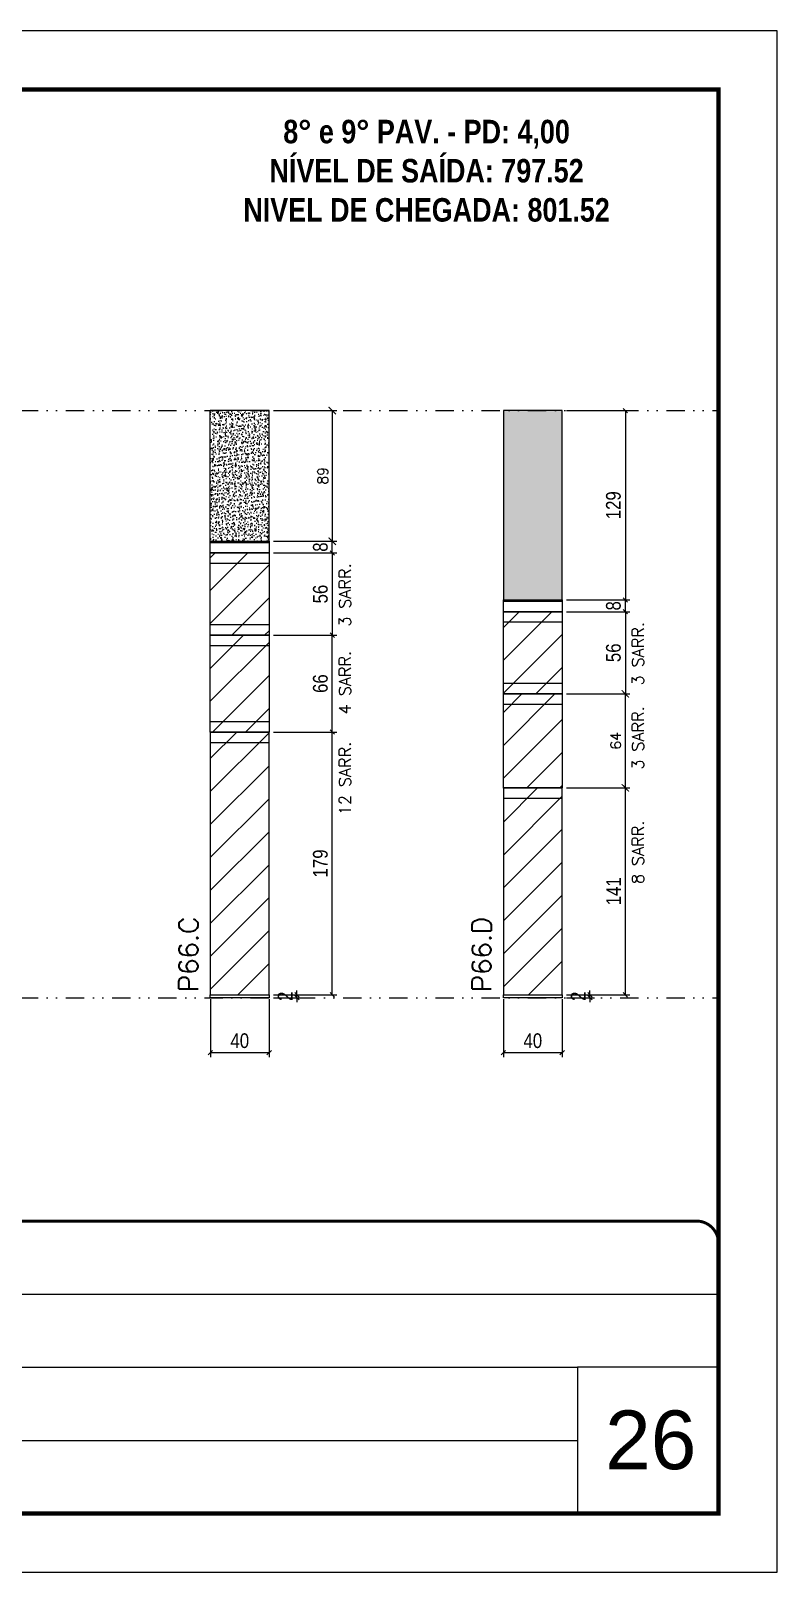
# Model space of a CAD drawing. Extents: x 28748 to 35002, y 14885 to 43501.
# Drawn here: x 31324 to 31832, y 35559 to 36609 of the extents above; entities that cross this region are included whole.
import ezdxf

# ---------------------------------------------------------------- set-up
doc = ezdxf.new("R2010")
doc.units = 0
for name, pattern in [('CONTINUO', [0]), ('DASHED', [0.75, 0.5, -0.25]), ('DIVIDE2', [0.625, 0.25, -0.125, 0, -0.125, 0, -0.125])]:
    doc.linetypes.add(name, pattern=pattern)
for name, color, linetype, lineweight in [('CARIMBO', 255, 'Continuous', 9), ('Folhas', 255, 'Continuous', 9), ('Hachura', 251, 'Continuous', 9), ('SARRAFO DE PRESSAO', 251, 'DASHED', 9), ('Texto Seção', 7, 'Continuous', 15)]:
    doc.layers.add(name, color=color, linetype=linetype, lineweight=lineweight)
for name, color, linetype in [('COTA', 241, 'Continuous'), ('NOMENCLATURA', 7, 'Continuous'), ('Nível', 160, 'Continuous'), ('Painéis', 200, 'Continuous'), ('SARR_2.2x7', 40, 'Continuous')]:
    doc.layers.add(name, color=color, linetype=linetype)
doc.styles.add('ARIAL', font='arial.ttf')
doc.styles.add('COTA TECNICA', font='techl___.ttf', dxfattribs={"height": 10})
doc.styles.add('COTA TECNICA-50', font='techl___.ttf', dxfattribs={"height": 10})
doc.styles.add('REGUA-120', font='ROMANS.shx', dxfattribs={"height": 15})
doc.styles.add('ROMANC', font='techb___.ttf', dxfattribs={"height": 2.5})
doc.styles.add('ROMANS', font='romans.shx')
doc.dimstyles.new('COTA PAINEL-50', dxfattribs={"dimtxt": 10, "dimasz": 3, "dimexe": 3, "dimexo": 3, "dimgap": 3, "dimtad": 1, "dimdec": 1, "dimzin": 12, "dimdsep": 46, "dimtxsty": 'COTA TECNICA-50', "dimblk1": 'OBLIQUE', "dimblk2": 'OBLIQUE', "dimsah": 1, "dimcen": 0.9, "dimclrd": 4, "dimclre": 4, "dimclrt": 240, "dimadec": 1, "dimazin": 3, "dimtfac": 1, "dimtdec": 1, "dimtmove": 0, "dimatfit": 3, "dimfxl": 1, "dimtolj": 1, "dimtzin": 12, "dimarcsym": 0})
doc.dimstyles.new('Cota Paínel', dxfattribs={"dimtxt": 7, "dimasz": 5, "dimexe": 3, "dimexo": 3, "dimgap": 3, "dimtad": 1, "dimdec": 1, "dimzin": 12, "dimdsep": 46, "dimtxsty": 'ROMANS', "dimblk": 'ARCHTICK', "dimcen": 0, "dimclrd": 4, "dimclre": 4, "dimclrt": 1, "dimadec": 1, "dimazin": 3, "dimtfac": 1, "dimtdec": 1, "dimtmove": 0, "dimatfit": 3, "dimldrblk": 'OBLIQUE', "dimfxl": 1, "dimtolj": 1, "dimtzin": 12, "dimarcsym": 0})
doc.dimstyles.new('PAINEL', dxfattribs={"dimtxt": 10, "dimasz": 3, "dimexe": 3, "dimexo": 3, "dimgap": 3, "dimtad": 1, "dimdec": 1, "dimzin": 12, "dimdsep": 46, "dimtxsty": 'COTA TECNICA', "dimblk1": 'OBLIQUE', "dimblk2": 'OBLIQUE', "dimsah": 1, "dimcen": 0.9, "dimclrd": 4, "dimclre": 4, "dimclrt": 240, "dimadec": 1, "dimazin": 3, "dimtfac": 1, "dimtdec": 1, "dimtmove": 0, "dimatfit": 3, "dimfxl": 1, "dimtolj": 1, "dimtzin": 12, "dimarcsym": 0})

# ---------------------------------------------------------------- blocks, each defined once
blk = doc.blocks.new('9999999999')
at = {"color": 30, "linetype": 'CONTINUO'}
for p, q in [((98564.6, 34379.6), (99584, 34379.6)), ((98564.6, 34329.8), (99488, 34329.8)), ((99584, 34329.8), (99488, 34329.8)), ((99488, 34329.8), (99488, 34230.2)), ((98564.6, 34280), (99488, 34280))]:
    blk.add_line(p, q, dxfattribs=at)
at = {"color": 30, "linetype": 'CONTINUO', "const_width": 2}
blk.add_lwpolyline([(99584, 34230.2), (99584, 34414.4, 0.414214), (99569, 34429.4), (98229, 34429.4, 0.414214), (98214, 34414.4), (98214, 34245.2, 0.414214), (98229, 34230.2), (99584, 34230.2)], format="xyb", dxfattribs=at)
at = {"layer": 'Folhas'}
blk.add_lwpolyline([(98139, 34190.2), (99624, 34190.2), (99624, 35240.2), (98139, 35240.2)], close=True, dxfattribs=at)
at = {"layer": 'Folhas', "color": 30, "const_width": 3}
blk.add_lwpolyline([(98214, 34230.2), (99584, 34230.2), (99584, 35200.2), (98214, 35200.2)], close=True, dxfattribs=at)
blk = doc.blocks.new('_Oblique')
at = {"color": 0, "linetype": 'ByBlock', "lineweight": -2}
blk.add_line((-0.5, -0.5), (0.5, 0.5), dxfattribs=at)
blk = doc.blocks.new('*D595')
at = {"layer": 'COTA', "color": 4, "lineweight": -2, "transparency": 16777216}
for p, q in [((31446, 35949.6), (31446, 35910.2)), ((31486, 35949.6), (31486, 35910.2)), ((31446, 35913.2), (31486, 35913.2))]:
    blk.add_line(p, q, dxfattribs=at)
at = {"layer": 'Defpoints', "color": 0, "transparency": 16777216}
for p in [(31446, 35952.6), (31486, 35952.6), (31486, 35913.2)]:
    blk.add_point(p, dxfattribs=at)
at = {"layer": 'COTA', "color": 4, "lineweight": -2, "transparency": 16777216, "xscale": 3, "yscale": 3, "zscale": 3, "rotation": 180}
blk.add_blockref('_Oblique', (31446, 35913.2), dxfattribs=at)
at = {"layer": 'COTA', "color": 4, "lineweight": -2, "transparency": 16777216, "xscale": 3, "yscale": 3, "zscale": 3}
blk.add_blockref('_Oblique', (31486, 35913.2), dxfattribs=at)
at = {"layer": 'COTA', "color": 240, "transparency": 16777216, "insert": (31466, 35921.3), "char_height": 10, "attachment_point": 5, "style": 'COTA TECNICA'}
blk.add_mtext('\\A1;40', dxfattribs=at)
blk = doc.blocks.new('*D596')
at = {"layer": 'COTA', "color": 4, "lineweight": -2, "transparency": 16777216}
for p, q in [((31489, 35952.6), (31507.9, 35952.6)), ((31504.9, 35952.6), (31504.9, 35955.6)), ((31504.9, 35950.6), (31504.9, 35952.6)), ((31489, 35950.6), (31507.9, 35950.6)), ((31504.9, 35950.6), (31504.9, 35947.6))]:
    blk.add_line(p, q, dxfattribs=at)
at = {"layer": 'Defpoints', "color": 0, "transparency": 16777216}
for p in [(31486, 35952.6), (31504.9, 35952.6), (31486, 35950.6)]:
    blk.add_point(p, dxfattribs=at)
at = {"layer": 'COTA', "color": 4, "lineweight": -2, "transparency": 16777216, "xscale": 3, "yscale": 3, "zscale": 3}
for p, rotation in [((31504.9, 35952.6), 270), ((31504.9, 35950.6), 90)]:
    blk.add_blockref('_Oblique', p, dxfattribs=dict(at, rotation=rotation))
at = {"layer": 'COTA', "color": 240, "transparency": 16777216, "insert": (31496.9, 35951.6), "char_height": 10, "attachment_point": 5, "rotation": 90, "style": 'COTA TECNICA-50'}
blk.add_mtext('\\A1;2', dxfattribs=at)
blk = doc.blocks.new('*D1613')
at = {"layer": 'COTA', "color": 4, "linetype": 'ByBlock', "lineweight": -2, "transparency": 16777216}
for p, q in [((31489, 36131.6), (31532, 36131.6)), ((31529, 35952.6), (31529, 36131.6)), ((31489, 35952.6), (31532, 35952.6))]:
    blk.add_line(p, q, dxfattribs=at)
at = {"layer": 'Defpoints', "color": 0, "linetype": 'ByBlock', "transparency": 16777216}
for p in [(31486, 36131.6), (31529, 36131.6), (31486, 35952.6)]:
    blk.add_point(p, dxfattribs=at)
at = {"layer": 'COTA', "color": 4, "linetype": 'ByBlock', "lineweight": -2, "transparency": 16777216, "xscale": 3, "yscale": 3, "zscale": 3}
for p, rotation in [((31529, 36131.6), 90), ((31529, 35952.6), 270)]:
    blk.add_blockref('_Oblique', p, dxfattribs=dict(at, rotation=rotation))
at = {"layer": 'COTA', "color": 240, "linetype": 'ByBlock', "transparency": 16777216, "insert": (31520.9, 36042.1), "char_height": 10, "attachment_point": 5, "rotation": 90, "style": 'COTA TECNICA'}
blk.add_mtext('\\A1;179', dxfattribs=at)
blk = doc.blocks.new('*D597')
at = {"layer": 'COTA', "color": 4, "lineweight": -2, "transparency": 16777216}
for p, q in [((31645.5, 35949.6), (31645.5, 35910.2)), ((31685.5, 35949.6), (31685.5, 35910.2)), ((31645.5, 35913.2), (31685.5, 35913.2))]:
    blk.add_line(p, q, dxfattribs=at)
at = {"layer": 'Defpoints', "color": 0, "transparency": 16777216}
for p in [(31645.5, 35952.6), (31685.5, 35952.6), (31685.5, 35913.2)]:
    blk.add_point(p, dxfattribs=at)
at = {"layer": 'COTA', "color": 4, "lineweight": -2, "transparency": 16777216, "xscale": 3, "yscale": 3, "zscale": 3, "rotation": 180}
blk.add_blockref('_Oblique', (31645.5, 35913.2), dxfattribs=at)
at = {"layer": 'COTA', "color": 4, "lineweight": -2, "transparency": 16777216, "xscale": 3, "yscale": 3, "zscale": 3}
blk.add_blockref('_Oblique', (31685.5, 35913.2), dxfattribs=at)
at = {"layer": 'COTA', "color": 240, "transparency": 16777216, "insert": (31665.5, 35921.3), "char_height": 10, "attachment_point": 5, "style": 'COTA TECNICA'}
blk.add_mtext('\\A1;40', dxfattribs=at)
blk = doc.blocks.new('*D598')
at = {"layer": 'COTA', "color": 4, "lineweight": -2, "transparency": 16777216}
for p, q in [((31688.5, 35952.6), (31707.4, 35952.6)), ((31704.4, 35952.6), (31704.4, 35955.6)), ((31704.4, 35950.6), (31704.4, 35952.6)), ((31688.5, 35950.6), (31707.4, 35950.6)), ((31704.4, 35950.6), (31704.4, 35947.6))]:
    blk.add_line(p, q, dxfattribs=at)
at = {"layer": 'Defpoints', "color": 0, "transparency": 16777216}
for p in [(31685.5, 35952.6), (31704.4, 35952.6), (31685.5, 35950.6)]:
    blk.add_point(p, dxfattribs=at)
at = {"layer": 'COTA', "color": 4, "lineweight": -2, "transparency": 16777216, "xscale": 3, "yscale": 3, "zscale": 3}
for p, rotation in [((31704.4, 35952.6), 270), ((31704.4, 35950.6), 90)]:
    blk.add_blockref('_Oblique', p, dxfattribs=dict(at, rotation=rotation))
at = {"layer": 'COTA', "color": 240, "transparency": 16777216, "insert": (31696.4, 35951.6), "char_height": 10, "attachment_point": 5, "rotation": 90, "style": 'COTA TECNICA-50'}
blk.add_mtext('\\A1;2', dxfattribs=at)
blk = doc.blocks.new('*D1614')
at = {"layer": 'COTA', "color": 4, "linetype": 'ByBlock', "lineweight": -2, "transparency": 16777216}
for p, q in [((31688.5, 36350.6), (31731.5, 36350.6)), ((31728.5, 36350.6), (31728.5, 36221.6)), ((31688.5, 36221.6), (31731.5, 36221.6))]:
    blk.add_line(p, q, dxfattribs=at)
at = {"layer": 'Defpoints', "color": 0, "linetype": 'ByBlock', "transparency": 16777216}
for p in [(31685.5, 36350.6), (31685.5, 36221.6), (31728.5, 36221.6)]:
    blk.add_point(p, dxfattribs=at)
at = {"layer": 'COTA', "color": 4, "linetype": 'ByBlock', "lineweight": -2, "transparency": 16777216, "xscale": 3, "yscale": 3, "zscale": 3}
for p, rotation in [((31728.5, 36350.6), 90), ((31728.5, 36221.6), 270)]:
    blk.add_blockref('_Oblique', p, dxfattribs=dict(at, rotation=rotation))
at = {"layer": 'COTA', "color": 240, "linetype": 'ByBlock', "transparency": 16777216, "insert": (31720.4, 36286.1), "char_height": 10, "attachment_point": 5, "rotation": 90, "style": 'COTA TECNICA'}
blk.add_mtext('\\A1;129', dxfattribs=at)
blk = doc.blocks.new('*D1615')
at = {"layer": 'COTA', "color": 4, "linetype": 'ByBlock', "lineweight": -2, "transparency": 16777216}
for p, q in [((31688.5, 36093.6), (31731.5, 36093.6)), ((31728.5, 35952.6), (31728.5, 36093.6)), ((31688.5, 35952.6), (31731.5, 35952.6))]:
    blk.add_line(p, q, dxfattribs=at)
at = {"layer": 'Defpoints', "color": 0, "linetype": 'ByBlock', "transparency": 16777216}
for p in [(31685.5, 36093.6), (31728.5, 36093.6), (31685.5, 35952.6)]:
    blk.add_point(p, dxfattribs=at)
at = {"layer": 'COTA', "color": 4, "linetype": 'ByBlock', "lineweight": -2, "transparency": 16777216, "xscale": 3, "yscale": 3, "zscale": 3}
for p, rotation in [((31728.5, 36093.6), 90), ((31728.5, 35952.6), 270)]:
    blk.add_blockref('_Oblique', p, dxfattribs=dict(at, rotation=rotation))
at = {"layer": 'COTA', "color": 240, "linetype": 'ByBlock', "transparency": 16777216, "insert": (31720.5, 36023.1), "char_height": 10, "attachment_point": 5, "rotation": 90, "style": 'COTA TECNICA'}
blk.add_mtext('\\A1;141', dxfattribs=at)
blk = doc.blocks.new('_ArchTick')
at = {"color": 0, "linetype": 'ByBlock', "const_width": 0.15}
blk.add_lwpolyline([(-0.5, -0.5), (0.5, 0.5)], dxfattribs=at)
blk = doc.blocks.new('*D1616')
at = {"layer": 'COTA', "color": 4, "lineweight": -2, "transparency": 16777216}
for p, q in [((31489, 36350.6), (31532, 36350.6)), ((31529, 36350.6), (31529, 36261.6)), ((31489, 36261.6), (31532, 36261.6))]:
    blk.add_line(p, q, dxfattribs=at)
at = {"layer": 'Defpoints', "color": 0, "transparency": 16777216}
for p in [(31486, 36350.6), (31486, 36261.6), (31529, 36261.6)]:
    blk.add_point(p, dxfattribs=at)
at = {"layer": 'COTA', "color": 4, "lineweight": -2, "transparency": 16777216, "xscale": 5, "yscale": 5, "zscale": 5}
for p, rotation in [((31529, 36350.6), 90), ((31529, 36261.6), 270)]:
    blk.add_blockref('_ArchTick', p, dxfattribs=dict(at, rotation=rotation))
at = {"layer": 'COTA', "color": 1, "transparency": 16777216, "insert": (31522.5, 36306.1), "char_height": 7, "attachment_point": 5, "rotation": 90, "style": 'ROMANS'}
blk.add_mtext('\\A1;89', dxfattribs=at)
blk = doc.blocks.new('*D524')
at = {"layer": 'COTA', "color": 4, "lineweight": -2, "transparency": 16777216}
for p, q in [((31688.5, 36157.6), (31731.5, 36157.6)), ((31728.5, 36093.6), (31728.5, 36157.6)), ((31688.5, 36093.6), (31731.5, 36093.6))]:
    blk.add_line(p, q, dxfattribs=at)
at = {"layer": 'Defpoints', "color": 0, "transparency": 16777216}
for p in [(31685.5, 36157.6), (31728.5, 36157.6), (31685.5, 36093.6)]:
    blk.add_point(p, dxfattribs=at)
at = {"layer": 'COTA', "color": 4, "lineweight": -2, "transparency": 16777216, "xscale": 5, "yscale": 5, "zscale": 5}
for p, rotation in [((31728.5, 36157.6), 90), ((31728.5, 36093.6), 270)]:
    blk.add_blockref('_ArchTick', p, dxfattribs=dict(at, rotation=rotation))
at = {"layer": 'COTA', "color": 1, "transparency": 16777216, "insert": (31722, 36125.6), "char_height": 7, "attachment_point": 5, "rotation": 90, "style": 'ROMANS'}
blk.add_mtext('\\A1;64', dxfattribs=at)
blk = doc.blocks.new('*D1378')
at = {"layer": 'COTA', "color": 4, "lineweight": -2, "transparency": 16777216}
for p, q in [((31489, 36197.6), (31532, 36197.6)), ((31529, 36131.6), (31529, 36197.6)), ((31489, 36131.6), (31532, 36131.6))]:
    blk.add_line(p, q, dxfattribs=at)
at = {"layer": 'Defpoints', "color": 0, "transparency": 16777216}
for p in [(31486, 36197.6), (31529, 36197.6), (31486, 36131.6)]:
    blk.add_point(p, dxfattribs=at)
at = {"layer": 'COTA', "color": 4, "lineweight": -2, "transparency": 16777216, "xscale": 3, "yscale": 3, "zscale": 3}
for p, rotation in [((31529, 36197.6), 90), ((31529, 36131.6), 270)]:
    blk.add_blockref('_Oblique', p, dxfattribs=dict(at, rotation=rotation))
at = {"layer": 'COTA', "color": 240, "transparency": 16777216, "insert": (31520.9, 36164.6), "char_height": 10, "attachment_point": 5, "rotation": 90, "style": 'COTA TECNICA-50'}
blk.add_mtext('\\A1;66', dxfattribs=at)
blk = doc.blocks.new('*D2410')
at = {"layer": 'COTA', "color": 4, "lineweight": -2, "transparency": 16777216}
for p, q in [((31489, 36253.6), (31532, 36253.6)), ((31529, 36253.6), (31529, 36197.6)), ((31489, 36197.6), (31532, 36197.6))]:
    blk.add_line(p, q, dxfattribs=at)
at = {"layer": 'Defpoints', "color": 0, "transparency": 16777216}
for p in [(31486, 36253.6), (31486, 36197.6), (31529, 36197.6)]:
    blk.add_point(p, dxfattribs=at)
at = {"layer": 'COTA', "color": 4, "lineweight": -2, "transparency": 16777216, "xscale": 3, "yscale": 3, "zscale": 3}
for p, rotation in [((31529, 36253.6), 90), ((31529, 36197.6), 270)]:
    blk.add_blockref('_Oblique', p, dxfattribs=dict(at, rotation=rotation))
at = {"layer": 'COTA', "color": 240, "transparency": 16777216, "insert": (31520.9, 36225.6), "char_height": 10, "attachment_point": 5, "rotation": 90, "style": 'COTA TECNICA'}
blk.add_mtext('\\A1;56', dxfattribs=at)
blk = doc.blocks.new('*D2411')
at = {"layer": 'COTA', "color": 4, "lineweight": -2, "transparency": 16777216}
for p, q in [((31688.5, 36213.6), (31731.5, 36213.6)), ((31728.5, 36213.6), (31728.5, 36157.6)), ((31688.5, 36157.6), (31731.5, 36157.6))]:
    blk.add_line(p, q, dxfattribs=at)
at = {"layer": 'Defpoints', "color": 0, "transparency": 16777216}
for p in [(31685.5, 36213.6), (31685.5, 36157.6), (31728.5, 36157.6)]:
    blk.add_point(p, dxfattribs=at)
at = {"layer": 'COTA', "color": 4, "lineweight": -2, "transparency": 16777216, "xscale": 3, "yscale": 3, "zscale": 3}
for p, rotation in [((31728.5, 36213.6), 90), ((31728.5, 36157.6), 270)]:
    blk.add_blockref('_Oblique', p, dxfattribs=dict(at, rotation=rotation))
at = {"layer": 'COTA', "color": 240, "transparency": 16777216, "insert": (31720.4, 36185.6), "char_height": 10, "attachment_point": 5, "rotation": 90, "style": 'COTA TECNICA'}
blk.add_mtext('\\A1;56', dxfattribs=at)
blk = doc.blocks.new('*D2556')
at = {"layer": 'COTA', "color": 4, "lineweight": -2, "transparency": 16777216}
for p, q in [((31489, 36261.6), (31532, 36261.6)), ((31529, 36253.6), (31529, 36261.6)), ((31489, 36253.6), (31532, 36253.6))]:
    blk.add_line(p, q, dxfattribs=at)
at = {"layer": 'Defpoints', "color": 0, "transparency": 16777216}
for p in [(31486, 36261.6), (31529, 36261.6), (31486, 36253.6)]:
    blk.add_point(p, dxfattribs=at)
at = {"layer": 'COTA', "color": 4, "lineweight": -2, "transparency": 16777216, "xscale": 3, "yscale": 3, "zscale": 3}
for p, rotation in [((31529, 36261.6), 90), ((31529, 36253.6), 270)]:
    blk.add_blockref('_Oblique', p, dxfattribs=dict(at, rotation=rotation))
at = {"layer": 'COTA', "color": 240, "transparency": 16777216, "insert": (31520.9, 36257.6), "char_height": 10, "attachment_point": 5, "rotation": 90, "style": 'COTA TECNICA'}
blk.add_mtext('\\A1;8', dxfattribs=at)
blk = doc.blocks.new('*D2557')
at = {"layer": 'COTA', "color": 4, "lineweight": -2, "transparency": 16777216}
for p, q in [((31688.5, 36221.6), (31731.5, 36221.6)), ((31728.5, 36213.6), (31728.5, 36221.6)), ((31688.5, 36213.6), (31731.5, 36213.6))]:
    blk.add_line(p, q, dxfattribs=at)
at = {"layer": 'Defpoints', "color": 0, "transparency": 16777216}
for p in [(31685.5, 36221.6), (31728.5, 36221.6), (31685.5, 36213.6)]:
    blk.add_point(p, dxfattribs=at)
at = {"layer": 'COTA', "color": 4, "lineweight": -2, "transparency": 16777216, "xscale": 3, "yscale": 3, "zscale": 3}
for p, rotation in [((31728.5, 36221.6), 90), ((31728.5, 36213.6), 270)]:
    blk.add_blockref('_Oblique', p, dxfattribs=dict(at, rotation=rotation))
at = {"layer": 'COTA', "color": 240, "transparency": 16777216, "insert": (31720.4, 36217.6), "char_height": 10, "attachment_point": 5, "rotation": 90, "style": 'COTA TECNICA'}
blk.add_mtext('\\A1;8', dxfattribs=at)

msp = doc.modelspace()

# ---------------------------------------------------------------- hatches: boundary and pattern name
at = {"layer": 'COTA', "linetype": 'ByBlock'}
h = msp.add_hatch(dxfattribs=at)
h.set_pattern_fill('AR-CONC', color=256, scale=0.03)
h.set_pattern_definition([(50, (0, 64), (5.46554007, -0.47817257), [0.5715, -6.2865]), (355, (0, 64), (-1.05730264, 5.73170536), [0.4572, -5.0292175]), (100.451445, (0.4555, 63.96), (4.4082374, 5.25353256), [0.48570026, -5.34270734]), (46.1842, (0, 65.524), (8.1323712, -1.2612698), [0.85725, -9.42975]), (96.635558, (0.678, 65.419), (7.122124, 7.4227837), [0.7285507, -8.0140682]), (351.184151, (0, 65.524), (7.122124, 7.4227837), [0.685799, -7.543792]), (21, (0.762, 65.143), (4.54843174, -3.06795595), [0.5715, -6.2865]), (326, (0.762, 65.143), (1.85406085, 5.525639), [0.4572, -5.0292]), (71.451445, (1.141, 64.8873), (6.4024926, 2.45768307), [0.48570026, -5.3426981]), (37.5, (0, 64), (0.0926581, 2.53665117), [0, -4.96824, 0, -5.1054, 0, -5.04825]), (7.5, (0, 64), (2.00458988, 3.00541724), [0, -2.91084, 0, -4.85394, 0, -1.92405]), (327.5, (-1.6993, 64), (4.067717855, -0.17186232), [0, -1.905, 0, -5.9436, 0, -7.8867]), (317.5, (-2.4613, 64), (4.44387544, 0.76279473), [0, -2.4765, 0, -3.94716, 0, -5.6007])])
h.paths.add_polyline_path([(31485.95, 36350.58), (31445.95, 36350.58), (31445.95, 36261.58), (31485.95, 36261.58)])
h = msp.add_hatch(dxfattribs=at)
h.set_pattern_fill('AR-CONC', color=256, scale=0.03)
h.set_pattern_definition([(50, (-100063.6488, 7227.164), (5.46554007, -0.47817257), [0.5715, -6.2865]), (355, (-100063.649, 7227.164), (-1.05730264, 5.73170536), [0.4572, -5.02921753]), (100.4514447, (-100063.1933, 7227.124), (4.40823741, 5.25353256), [0.48570026, -5.34270734]), (46.1842, (-100063.649, 7228.688), (8.13237123, -1.26126984), [0.85725, -9.42975]), (96.6355576, (-100062.971, 7228.583), (7.122124, 7.42278374), [0.7285507, -8.01406824]), (351.184151, (-100063.649, 7228.688), (7.122124, 7.42278374), [0.685799, -7.54379196]), (21, (-100062.8868, 7228.307), (4.54843174, -3.06795595), [0.5715, -6.2865]), (326, (-100062.887, 7228.307), (1.85406085, 5.52563898), [0.4572, -5.0292]), (71.451445, (-100062.508, 7228.0514), (6.40249258, 2.45768307), [0.48570026, -5.34269813]), (37.5, (-100063.6488, 7227.164), (0.092658098, 2.536651166), [0, -4.96824, 0, -5.1054, 0, -5.04825]), (7.5, (-100063.6488, 7227.164), (2.004589875, 3.005417245), [0, -2.91084, 0, -4.85394, 0, -1.92405]), (327.5, (-100065.348, 7227.164), (4.067717855, -0.17186232), [0, -1.905, 0, -5.9436, 0, -7.8867]), (317.5, (-100066.11, 7227.164), (4.44387544, 0.76279473), [0, -2.4765, 0, -3.94716, 0, -5.6007])])
h.paths.add_polyline_path([(31645.45, 36221.58), (31685.45, 36221.58), (31685.45, 36350.58), (31645.45, 36350.58)])
at = {"layer": 'Hachura'}
h = msp.add_hatch(dxfattribs=at)
h.set_pattern_fill('ANSI31', color=256, scale=5)
h.paths.add_polyline_path([(31485.95, 36253.58), (31445.95, 36253.58), (31445.95, 36197.58), (31485.95, 36197.58)])
h = msp.add_hatch(dxfattribs=at)
h.set_pattern_fill('ANSI31', color=256, scale=5)
h.paths.add_polyline_path([(31685.45, 36213.58), (31645.45, 36213.58), (31645.45, 36157.58), (31685.45, 36157.58)])
at = {"layer": 'Hachura', "linetype": 'ByBlock'}
h = msp.add_hatch(dxfattribs=at)
h.set_pattern_fill('ANSI31', color=256, scale=5)
h.set_pattern_definition([(45, (24214.309, 30919.01), (-11.22532, 11.22532), [])])
h.paths.add_polyline_path([(31485.95, 36197.58), (31445.95, 36197.58), (31445.95, 36131.58), (31485.95, 36131.58)])
h = msp.add_hatch(dxfattribs=at)
h.set_pattern_fill('ANSI31', color=256, scale=5)
h.set_pattern_definition([(45, (24214.309, 30914.01), (-11.22532, 11.22532), [])])
h.paths.add_polyline_path([(31645.45, 36093.58), (31685.45, 36093.58), (31685.45, 36157.58), (31645.45, 36157.58)])
h = msp.add_hatch(dxfattribs=at)
h.set_pattern_fill('ANSI31', color=256, scale=5)
h.set_pattern_definition([(45, (-101857.658, 8260.539), (-11.2253202, 11.2253202), [])])
h.paths.add_polyline_path([(31485.95, 36131.58), (31445.95, 36131.58), (31445.95, 35952.58), (31485.95, 35952.58)])
h = msp.add_hatch(dxfattribs=at)
h.set_pattern_fill('ANSI31', color=256, scale=5)
h.set_pattern_definition([(45, (24214.309, 30974.01), (-11.22532, 11.22532), [])])
h.paths.add_polyline_path([(31685.45, 36093.58), (31645.45, 36093.58), (31645.45, 35952.58), (31685.45, 35952.58)])

# ---------------------------------------------------------------- linework, layer by layer
at = {"layer": 'COTA', "linetype": 'ByBlock'}
for p, q in [((31445.95, 36261.58), (31445.95, 36350.58)), ((31485.95, 36350.58), (31445.95, 36350.58)), ((31485.95, 36261.58), (31485.95, 36350.58))]:
    msp.add_line(p, q, dxfattribs=at)
msp.add_lwpolyline([(31645.45, 36221.58), (31685.45, 36221.58), (31685.45, 36350.58), (31645.45, 36350.58)], close=True, dxfattribs=at)
at = {"layer": 'Nível', "color": 4, "linetype": 'DIVIDE2', "ltscale": 50}
for p, q in [((30781.5, 36350.58), (31791.84, 36350.58)), ((30781.5, 35950.58), (31791.84, 35950.58))]:
    msp.add_line(p, q, dxfattribs=at)
at = {"layer": 'Painéis'}
for p, q in [((31445.95, 36253.58), (31445.95, 36261.58)), ((31445.95, 36261.58), (31485.95, 36261.58)), ((31485.95, 36261.58), (31485.95, 36253.58)), ((31445.95, 36253.58), (31485.95, 36253.58)), ((31445.95, 36197.58), (31445.95, 36253.58)), ((31485.95, 36253.58), (31445.95, 36253.58)), ((31485.95, 36253.58), (31485.95, 36197.58)), ((31645.45, 36213.58), (31645.45, 36221.58)), ((31645.45, 36221.58), (31685.45, 36221.58)), ((31685.45, 36221.58), (31685.45, 36213.58)), ((31645.45, 36213.58), (31685.45, 36213.58)), ((31645.45, 36157.58), (31645.45, 36213.58)), ((31685.45, 36213.58), (31645.45, 36213.58)), ((31685.45, 36213.58), (31685.45, 36157.58)), ((31445.95, 36197.58), (31485.95, 36197.58)), ((31445.95, 36131.58), (31445.95, 36197.58)), ((31485.95, 36197.58), (31445.95, 36197.58)), ((31485.95, 36197.58), (31485.95, 36131.58)), ((31645.45, 36157.58), (31685.45, 36157.58)), ((31645.45, 36093.58), (31645.45, 36157.58)), ((31685.45, 36157.58), (31645.45, 36157.58)), ((31685.45, 36157.58), (31685.45, 36093.58)), ((31445.95, 36131.58), (31485.95, 36131.58)), ((31485.95, 36131.58), (31445.95, 36131.58)), ((31445.95, 36131.58), (31445.95, 36131.58)), ((31485.95, 36131.58), (31445.95, 36131.58)), ((31485.95, 36131.58), (31445.95, 36131.58)), ((31485.95, 36131.58), (31485.95, 36131.58)), ((31645.45, 36093.58), (31685.45, 36093.58)), ((31685.45, 36093.58), (31645.45, 36093.58)), ((31645.45, 36093.58), (31645.45, 36093.58)), ((31685.45, 36093.58), (31645.45, 36093.58)), ((31685.45, 36093.58), (31685.45, 36093.58))]:
    msp.add_line(p, q, dxfattribs=at)
for points in [[(31445.95, 35952.58), (31485.95, 35952.58), (31485.95, 36131.58), (31445.95, 36131.58)], [(31645.45, 35952.58), (31685.45, 35952.58), (31685.45, 36093.58), (31645.45, 36093.58)], [(31445.95, 35952.58), (31485.95, 35952.58), (31485.95, 35950.58), (31445.95, 35950.58)], [(31645.45, 35952.58), (31685.45, 35952.58), (31685.45, 35950.58), (31645.45, 35950.58)]]:
    msp.add_lwpolyline(points, close=True, dxfattribs=at)
at = {"layer": 'SARR_2.2x7'}
for p, q in [((31485.95, 36260.58), (31445.95, 36260.58)), ((31445.95, 36246.58), (31485.95, 36246.58)), ((31685.45, 36220.58), (31645.45, 36220.58)), ((31485.95, 36204.58), (31445.95, 36204.58)), ((31645.45, 36206.58), (31685.45, 36206.58)), ((31445.95, 36190.58), (31485.95, 36190.58)), ((31685.45, 36164.58), (31645.45, 36164.58)), ((31645.45, 36150.58), (31685.45, 36150.58)), ((31485.95, 36138.58), (31445.95, 36138.58)), ((31445.95, 36124.58), (31485.95, 36124.58)), ((31645.45, 36086.58), (31685.45, 36086.58))]:
    msp.add_line(p, q, dxfattribs=at)

# ---------------------------------------------------------------- block references
at = {"layer": 'SARRAFO DE PRESSAO', "color": 6, "linetype": 'ByBlock'}
msp.add_blockref('9999999999', (-67792.14, 1369.09), dxfattribs=at)

# ---------------------------------------------------------------- texts
at = {"layer": 'CARIMBO', "style": 'ARIAL'}
msp.add_text('26', height=40, dxfattribs=at).set_placement((31714.7, 35629.44))
at = {"layer": 'NOMENCLATURA', "color": 2, "insert": (31593.17, 36575.35), "char_height": 16, "attachment_point": 2, "style": 'ROMANC'}
msp.add_mtext_dynamic_manual_height_columns('\\P8° e 9° PAV. - PD: 4,00\\PNÍVEL DE SAÍDA: 797.52\\PNIVEL DE CHEGADA: 801.52', width=300.2766, gutter_width=1, heights=[0], dxfattribs=at)
at = {"layer": 'Texto Seção', "linetype": 'Continuous', "style": 'ROMANS'}
for s, p in [('3 SARR.', (31541.57, 36203.36)), ('3 SARR.', (31741.07, 36163.36)), ('4 SARR.', (31541.57, 36143.7)), ('3 SARR.', (31741.07, 36106)), ('12 SARR.', (31541.57, 36074.95)), ('8 SARR.', (31741.07, 36028.07))]:
    msp.add_text(s, height=8, rotation=90, dxfattribs=at).set_placement(p)
at = {"layer": 'Texto Seção', "char_height": 13, "attachment_point": 7, "rotation": 90, "style": 'REGUA-120'}
for s, insert, width in [('P66.C', (31437.62, 35954.5), 285.3299), ('P66.D', (31637.12, 35954.5), 116.021)]:
    msp.add_mtext(s, dxfattribs=dict(at, insert=insert, width=width))

# ---------------------------------------------------------------- dimensions: what is measured, and where the dimension line sits
at = {"layer": 'COTA'}
for base, p1, p2, dimstyle, picture, middle in [((31529.04, 36261.58), (31485.95, 36350.58), (31485.95, 36261.58), 'Cota Paínel', '*D1616', (31529.04, 36306.08)), ((31529.04, 36261.58), (31485.95, 36253.58), (31485.95, 36261.58), 'PAINEL', '*D2556', (31529.04, 36257.58)), ((31728.54, 36221.58), (31685.45, 36213.58), (31685.45, 36221.58), 'PAINEL', '*D2557', (31728.54, 36217.58)), ((31504.86, 35952.58), (31485.95, 35950.58), (31485.95, 35952.58), 'COTA PAINEL-50', '*D596', (31504.86, 35951.58)), ((31704.36, 35952.58), (31685.45, 35950.58), (31685.45, 35952.58), 'COTA PAINEL-50', '*D598', (31704.36, 35951.58))]:
    dim = msp.add_linear_dim(base=base, p1=p1, p2=p2, angle=90, dimstyle=dimstyle, dxfattribs=at)
    dim.commit()
    dim.dimension.update_dxf_attribs({"geometry": picture, "text_midpoint": middle, "dimtype": 160})
at = {"layer": 'COTA', "linetype": 'ByBlock'}
for base, p1, p2, picture, middle in [((31728.54, 36221.58), (31685.45, 36350.58), (31685.45, 36221.58), '*D1614', (31720.45, 36286.08)), ((31529.04, 36131.58), (31485.95, 35952.58), (31485.95, 36131.58), '*D1613', (31520.93, 36042.08)), ((31728.54, 36093.58), (31685.45, 35952.58), (31685.45, 36093.58), '*D1615', (31720.46, 36023.08))]:
    dim = msp.add_linear_dim(base=base, p1=p1, p2=p2, angle=90, dimstyle='PAINEL', dxfattribs=at)
    dim.commit()
    dim.dimension.update_dxf_attribs({"geometry": picture, "text_midpoint": middle})
at = {"layer": 'COTA'}
for base, p1, p2, dimstyle, picture, middle in [((31529.04, 36197.58), (31485.95, 36253.58), (31485.95, 36197.58), 'PAINEL', '*D2410', (31520.93, 36225.58)), ((31728.54, 36157.58), (31685.45, 36213.58), (31685.45, 36157.58), 'PAINEL', '*D2411', (31720.43, 36185.58)), ((31529.04, 36197.58), (31485.95, 36131.58), (31485.95, 36197.58), 'COTA PAINEL-50', '*D1378', (31520.93, 36164.58)), ((31728.54, 36157.58), (31685.45, 36093.58), (31685.45, 36157.58), 'Cota Paínel', '*D524', (31722.04, 36125.58))]:
    dim = msp.add_linear_dim(base=base, p1=p1, p2=p2, angle=90, dimstyle=dimstyle, dxfattribs=at)
    dim.commit()
    dim.dimension.update_dxf_attribs({"geometry": picture, "text_midpoint": middle})
for base, p1, p2, picture, middle in [((31485.95, 35913.23), (31445.95, 35952.58), (31485.95, 35952.58), '*D595', (31465.95, 35921.33)), ((31685.45, 35913.23), (31645.45, 35952.58), (31685.45, 35952.58), '*D597', (31665.45, 35921.33))]:
    dim = msp.add_linear_dim(base=base, p1=p1, p2=p2, dimstyle='PAINEL', override={"dimarcsym": 2}, dxfattribs=at)
    dim.commit()
    dim.dimension.update_dxf_attribs({"geometry": picture, "text_midpoint": middle})

doc.saveas('drawing.dxf')
